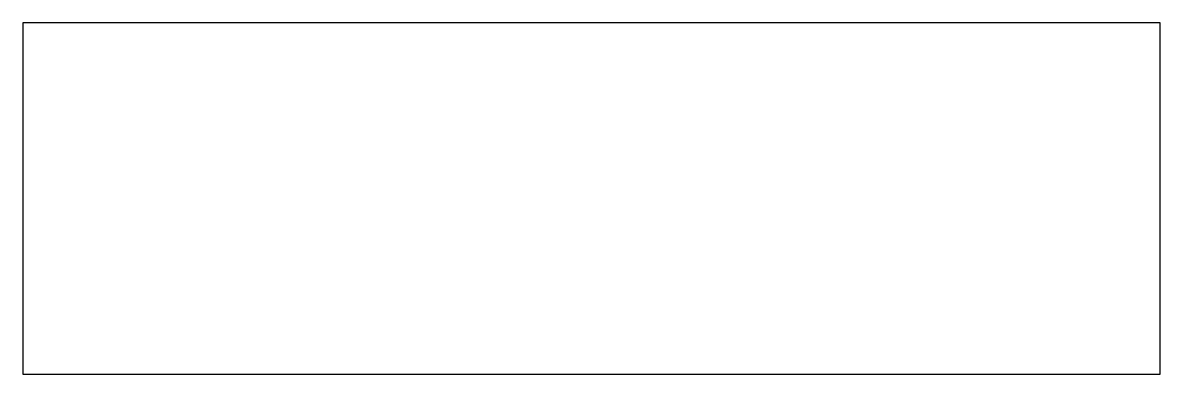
# Model space of a CAD drawing. Header units: millimetres. Extents: x -60.2 to 0.2, y 12.3 to 31.
import ezdxf

# ---------------------------------------------------------------- set-up
doc = ezdxf.new("R2010")
doc.units = ezdxf.units.MM
doc.layers.get('0').update_dxf_attribs({"linetype": 'CONTINUOUS'})

msp = doc.modelspace()

# ---------------------------------------------------------------- linework, layer by layer
msp.add_lwpolyline([(-60.2, 12.316), (0.2, 12.316), (0.2, 31), (-60.2, 31)], close=True)

doc.saveas('drawing.dxf')
